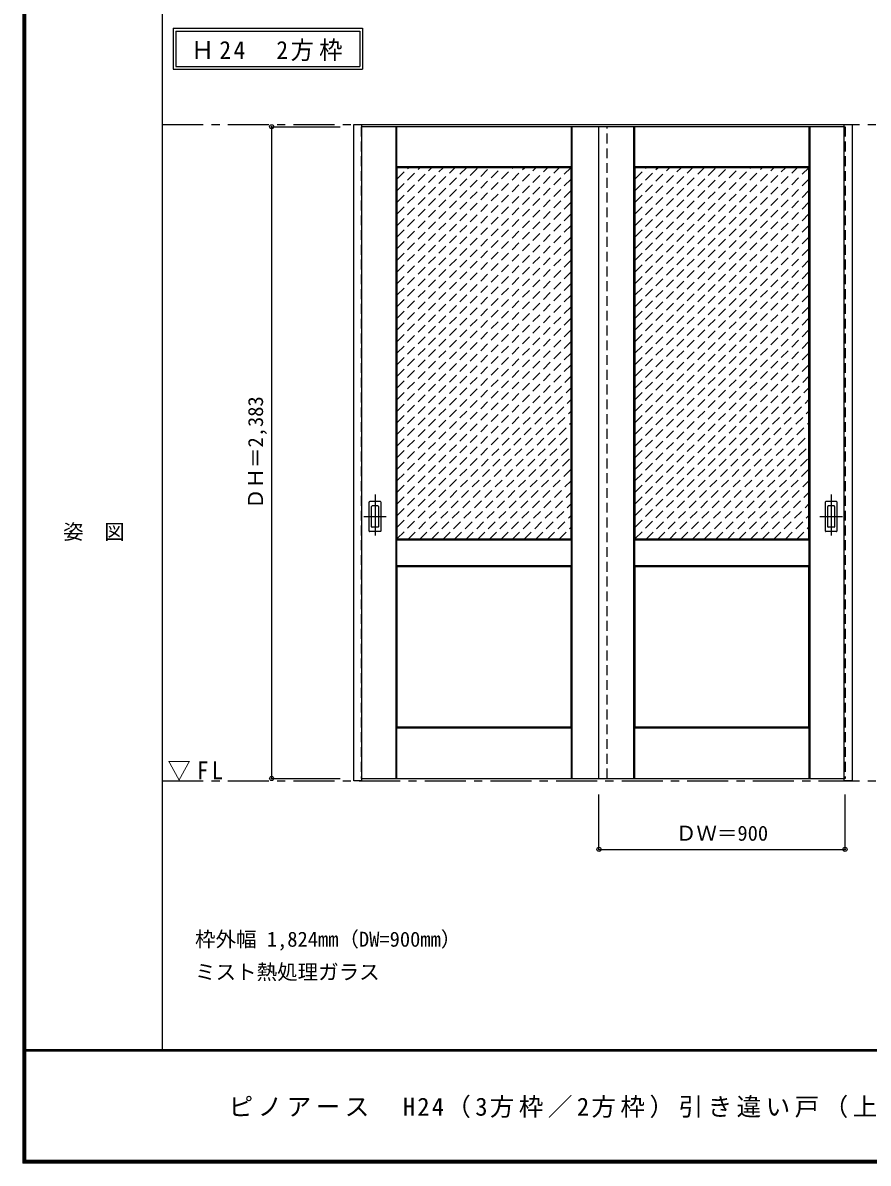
# Model space of a CAD drawing. Units: millimetres, scale not verified. Extents: x -6000 to 5700, y -4307 to 4260.
# Drawn here: x -6000 to -2909, y -4205 to -36 of the extents above; entities that cross this region are included whole.
import ezdxf
from ezdxf.enums import TextEntityAlignment as Align

# ---------------------------------------------------------------- set-up
doc = ezdxf.new("R2010")
doc.units = ezdxf.units.MM
doc.header["$LTSCALE"] = 30
doc.header["$PDMODE"] = 32
doc.header["$PDSIZE"] = 15
doc.linetypes.add('CHAIN1', pattern=[8, 5, -1, 1, -1])
doc.linetypes.add('DASHED1', pattern=[1.8, 1.2, -0.6])
for name, color, linetype in [('0-1_通り芯', 4, 'CHAIN1'), ('0-2_扉', 4, 'DASHED1'), ('0-3_仕上げ', 7, 'Continuous'), ('0-4_枠', 3, 'Continuous'), ('0-6_引手', 3, 'Continuous'), ('0-A_文字', 7, 'Continuous'), ('0-B_寸法', 4, 'Continuous'), ('0-C_ハッチ', 4, 'DASHED1'), ('F-1_枠', 6, 'Continuous'), ('F-A_文字', 7, 'Continuous')]:
    doc.layers.add(name, color=color, linetype=linetype)
doc.styles.add('ＭＳ ゴシック', font='')
doc.styles.get('ＭＳ ゴシック').set_extended_font_data('MS Gothic')

msp = doc.modelspace()

# ---------------------------------------------------------------- linework, layer by layer
at = {"layer": '0-1_通り芯', "color": 7}
for p, q in [((-5490, -407.5), (5690, -407.5)), ((-5490, -2807.5), (5690, -2807.5))]:
    msp.add_line(p, q, dxfattribs=at)
at = {"layer": '0-1_通り芯'}
for p, q in [((-4712, -1760), (-4712, -1922)), ((-3044, -1760), (-3044, -1922)), ((-4753, -1841), (-4671, -1841)), ((-3085, -1841), (-3003, -1841))]:
    msp.add_line(p, q, dxfattribs=at)
at = {"layer": '0-2_扉'}
for p, q in [((-4763, -415.5), (-4763, -2798.5)), ((-4760, -415.5), (-4763, -415.5)), ((-3863, -2798.5), (-3863, -415.5)), ((-2996, -415.5), (-2993, -415.5)), ((-2993, -415.5), (-2993, -2798.5)), ((-4763, -2798.5), (-4760, -2798.5)), ((-2993, -2798.5), (-2996, -2798.5))]:
    msp.add_line(p, q, dxfattribs=at)
at = {"layer": '0-2_扉', "color": 3, "linetype": 'Continuous'}
for p, q in [((-2996, -415.5), (-4760, -415.5)), ((-3893, -2798.5), (-3893, -415.5)), ((-4760, -2798.5), (-2996, -2798.5))]:
    msp.add_line(p, q, dxfattribs=at)
at = {"layer": '0-3_仕上げ'}
for p, q in [((-4635, -2798.5), (-4635, -415.5)), ((-4633.5, -563), (-4633.5, -415.5)), ((-4632, -561.5), (-4632, -415.5)), ((-3994, -561.5), (-3994, -415.5)), ((-3992.5, -563), (-3992.5, -415.5)), ((-3991, -2798.5), (-3991, -415.5)), ((-3765, -2798.5), (-3765, -415.5)), ((-3763.5, -563), (-3763.5, -415.5)), ((-3762, -561.5), (-3762, -415.5)), ((-3124, -561.5), (-3124, -415.5)), ((-3122.5, -563), (-3122.5, -415.5)), ((-3121, -2798.5), (-3121, -415.5)), ((-4632, -561.5), (-4633.5, -563)), ((-4631, -565.5), (-4633.5, -563)), ((-3994, -561.5), (-4632, -561.5)), ((-3992.5, -563), (-3995, -565.5)), ((-3994, -561.5), (-3992.5, -563)), ((-3762, -561.5), (-3763.5, -563)), ((-3761, -565.5), (-3763.5, -563)), ((-3124, -561.5), (-3762, -561.5)), ((-3122.5, -563), (-3125, -565.5)), ((-3124, -561.5), (-3122.5, -563)), ((-4633.5, -2021), (-4633.5, -1926)), ((-3994, -1927.5), (-4632, -1927.5)), ((-4632, -2019.5), (-4632, -1927.5)), ((-3995, -1923.5), (-3992.5, -1926)), ((-3994, -1927.5), (-3992.5, -1926)), ((-3994, -2019.5), (-3994, -1927.5)), ((-3763.5, -2021), (-3763.5, -1926)), ((-3124, -1927.5), (-3762, -1927.5)), ((-3762, -2019.5), (-3762, -1927.5)), ((-3125, -1923.5), (-3122.5, -1926)), ((-3124, -1927.5), (-3122.5, -1926)), ((-3124, -2019.5), (-3124, -1927.5)), ((-4632, -2019.5), (-4633.5, -2021)), ((-4631, -2023.5), (-4633.5, -2021)), ((-4632, -2019.5), (-3994, -2019.5)), ((-3992.5, -2021), (-3995, -2023.5)), ((-3762, -2019.5), (-3763.5, -2021)), ((-3761, -2023.5), (-3763.5, -2021)), ((-3762, -2019.5), (-3124, -2019.5)), ((-3122.5, -2021), (-3125, -2023.5)), ((-4633.5, -2798.5), (-4633.5, -2613)), ((-4632, -2798.5), (-4632, -2614.5)), ((-3994, -2614.5), (-4632, -2614.5)), ((-3995, -2610.5), (-3992.5, -2613)), ((-3994, -2614.5), (-3992.5, -2613)), ((-3994, -2798.5), (-3994, -2614.5)), ((-3992.5, -2798.5), (-3992.5, -2613)), ((-3763.5, -2798.5), (-3763.5, -2613)), ((-3762, -2798.5), (-3762, -2614.5)), ((-3124, -2614.5), (-3762, -2614.5)), ((-3125, -2610.5), (-3122.5, -2613)), ((-3124, -2614.5), (-3122.5, -2613)), ((-3124, -2798.5), (-3124, -2614.5)), ((-3122.5, -2798.5), (-3122.5, -2613))]:
    msp.add_line(p, q, dxfattribs=at)
at = {"layer": '0-3_仕上げ', "color": 3}
for p, q in [((-3995, -565.5), (-4631, -565.5)), ((-4631, -1923.5), (-4631, -565.5)), ((-3995, -1923.5), (-3995, -565.5)), ((-3125, -565.5), (-3761, -565.5)), ((-3761, -1923.5), (-3761, -565.5)), ((-3125, -1923.5), (-3125, -565.5)), ((-3995, -1923.5), (-4631, -1923.5)), ((-3125, -1923.5), (-3761, -1923.5)), ((-4631, -2610.5), (-4631, -2023.5)), ((-4631, -2023.5), (-3995, -2023.5)), ((-3995, -2610.5), (-3995, -2023.5)), ((-3761, -2023.5), (-3125, -2023.5)), ((-3761, -2610.5), (-3761, -2023.5)), ((-3125, -2610.5), (-3125, -2023.5)), ((-3995, -2610.5), (-4631, -2610.5)), ((-3125, -2610.5), (-3761, -2610.5))]:
    msp.add_line(p, q, dxfattribs=at)
at = {"layer": '0-3_仕上げ'}
for points in [[(-4632, -1927.5), (-4633.5, -1926), (-4631, -1923.5)], [(-3994, -2019.5), (-3992.5, -2021), (-3992.5, -1926)], [(-3762, -1927.5), (-3763.5, -1926), (-3761, -1923.5)], [(-3124, -2019.5), (-3122.5, -2021), (-3122.5, -1926)], [(-4632, -2614.5), (-4633.5, -2613), (-4631, -2610.5)], [(-3762, -2614.5), (-3763.5, -2613), (-3761, -2610.5)]]:
    msp.add_lwpolyline(points, dxfattribs=at)
at = {"layer": '0-4_枠'}
for p, q in [((-4790, -407.5), (-2966, -407.5)), ((-4790, -2807.5), (-4790, -407.5)), ((-4760, -2807.5), (-4760, -407.5)), ((-2996, -2797.96), (-2996, -407.5)), ((-2966, -2807.5), (-2966, -407.5)), ((-4760, -2807.5), (-4790, -2807.5)), ((-2996, -2798.3), (-2996, -2797.96))]:
    msp.add_line(p, q, dxfattribs=at)
msp.add_lwpolyline([(-2966, -2807.5), (-2996, -2807.5), (-2996, -2798.3)], dxfattribs=at)
at = {"layer": '0-6_引手'}
for p, q in [((-4733, -1894.5), (-4733, -1787.5)), ((-4692.5, -1786), (-4731.5, -1786)), ((-4691, -1787.5), (-4691, -1894.5)), ((-3065, -1894.5), (-3065, -1787.5)), ((-3024.5, -1786), (-3063.5, -1786)), ((-3023, -1787.5), (-3023, -1894.5)), ((-4692.5, -1896), (-4731.5, -1896)), ((-3024.5, -1896), (-3063.5, -1896))]:
    msp.add_line(p, q, dxfattribs=at)
at = {"layer": '0-6_引手', "color": 7}
for p, q in [((-4724.5, -1878.5), (-4724.5, -1803.5)), ((-4701, -1802), (-4723, -1802)), ((-4699.5, -1803.5), (-4699.5, -1878.5)), ((-3056.5, -1878.5), (-3056.5, -1803.5)), ((-3033, -1802), (-3055, -1802)), ((-3031.5, -1803.5), (-3031.5, -1878.5)), ((-4701, -1880), (-4723, -1880)), ((-3033, -1880), (-3055, -1880))]:
    msp.add_line(p, q, dxfattribs=at)
at = {"layer": '0-6_引手'}
for centre, start, end in [((-4731.5, -1787.5), 90, 180), ((-4692.5, -1787.5), 0, 90), ((-3063.5, -1787.5), 90, 180), ((-3024.5, -1787.5), 0, 90), ((-4731.5, -1894.5), 180, 270), ((-4692.5, -1894.5), 270, 0), ((-3063.5, -1894.5), 180, 270), ((-3024.5, -1894.5), 270, 0)]:
    msp.add_arc(centre, 1.5, start, end, dxfattribs=at)
at = {"layer": '0-6_引手', "color": 7}
for centre, start, end in [((-4723, -1803.5), 90, 180), ((-4701, -1803.5), 0, 90), ((-3055, -1803.5), 90, 180), ((-3033, -1803.5), 0, 90), ((-4723, -1878.5), 180, 270), ((-4701, -1878.5), 270, 0), ((-3055, -1878.5), 180, 270), ((-3033, -1878.5), 270, 0)]:
    msp.add_arc(centre, 1.5, start, end, dxfattribs=at)
at = {"layer": '0-A_文字'}
for p, q in [((-5450, -55.5), (-5450, -205.5)), ((-5440, -65.5), (-5440, -195.5)), ((-5440, -65.5), (-4767.38, -65.5)), ((-4767.38, -65.5), (-4767.38, -195.5)), ((-5450, -205.5), (-4757.38, -205.5)), ((-5440, -195.5), (-4767.38, -195.5))]:
    msp.add_line(p, q, dxfattribs=at)
msp.add_lwpolyline([(-5450, -55.5), (-4757.38, -55.5), (-4757.38, -205.5)], dxfattribs=at)
at = {"layer": '0-B_寸法'}
for p, q in [((-5090, -415.5), (-4840, -415.5)), ((-5090, -415.5), (-5090, -2798.5)), ((-5090, -2798.5), (-4840, -2798.5)), ((-3893, -3057.5), (-3893, -2857.5)), ((-2993, -3057.5), (-2993, -2857.5)), ((-3893, -3057.5), (-2993, -3057.5))]:
    msp.add_line(p, q, dxfattribs=at)
at = {"layer": '0-B_寸法', "color": 7}
for p in [(-5090, -415.5), (-5090, -2798.5), (-3893, -3057.5), (-2993, -3057.5)]:
    msp.add_point(p, dxfattribs=at)
at = {"layer": '0-C_ハッチ'}
for p, q in [((-4631, -988.19), (-4208.31, -565.5)), ((-4631, -1157.89), (-4038.61, -565.5)), ((-4631, -1115.47), (-4081.03, -565.5)), ((-4631, -1073.04), (-4123.46, -565.5)), ((-4631, -1030.61), (-4165.89, -565.5)), ((-4631, -1200.32), (-3996.18, -565.5)), ((-4631, -606.35), (-4590.15, -565.5)), ((-4631, -945.76), (-4250.74, -565.5)), ((-4631, -903.34), (-4293.16, -565.5)), ((-4631, -860.91), (-4335.59, -565.5)), ((-4631, -818.48), (-4378.02, -565.5)), ((-4631, -776.06), (-4420.44, -565.5)), ((-4631, -733.63), (-4462.87, -565.5)), ((-4631, -691.2), (-4505.3, -565.5)), ((-4631, -648.78), (-4547.72, -565.5)), ((-3761, -1200.32), (-3126.18, -565.5)), ((-3761, -1157.89), (-3168.61, -565.5)), ((-3761, -1115.47), (-3211.03, -565.5)), ((-3761, -1073.04), (-3253.46, -565.5)), ((-3761, -1030.61), (-3295.89, -565.5)), ((-3761, -988.19), (-3338.31, -565.5)), ((-3761, -606.35), (-3720.15, -565.5)), ((-3761, -945.76), (-3380.74, -565.5)), ((-3761, -903.34), (-3423.16, -565.5)), ((-3761, -860.91), (-3465.59, -565.5)), ((-3761, -818.48), (-3508.02, -565.5)), ((-3761, -776.06), (-3550.44, -565.5)), ((-3761, -733.63), (-3592.87, -565.5)), ((-3761, -691.2), (-3635.3, -565.5)), ((-3761, -648.78), (-3677.72, -565.5)), ((-4631, -1242.75), (-3995, -606.75)), ((-3761, -1242.75), (-3125, -606.75)), ((-4631, -1285.17), (-3995, -649.17)), ((-3761, -1285.17), (-3125, -649.17)), ((-4631, -1327.6), (-3995, -691.6)), ((-3761, -1327.6), (-3125, -691.6)), ((-4631, -1370.03), (-3995, -734.03)), ((-3761, -1370.03), (-3125, -734.03)), ((-4631, -1412.45), (-3995, -776.45)), ((-3761, -1412.45), (-3125, -776.45)), ((-4631, -1454.88), (-3995, -818.88)), ((-3761, -1454.88), (-3125, -818.88)), ((-4631, -1497.31), (-3995, -861.31)), ((-3761, -1497.31), (-3125, -861.31)), ((-4631, -1539.73), (-3995, -903.73)), ((-3761, -1539.73), (-3125, -903.73)), ((-4631, -1582.16), (-3995, -946.16)), ((-3761, -1582.16), (-3125, -946.16)), ((-4631, -1624.58), (-3995, -988.58)), ((-3761, -1624.58), (-3125, -988.58)), ((-4631, -1667.01), (-3995, -1031.01)), ((-3761, -1667.01), (-3125, -1031.01)), ((-4631, -1709.44), (-3995, -1073.44)), ((-3761, -1709.44), (-3125, -1073.44)), ((-4631, -1751.86), (-3995, -1115.86)), ((-3761, -1751.86), (-3125, -1115.86)), ((-4631, -1794.29), (-3995, -1158.29)), ((-3761, -1794.29), (-3125, -1158.29)), ((-4631, -1836.72), (-3995, -1200.72)), ((-3761, -1836.72), (-3125, -1200.72)), ((-4631, -1879.14), (-3995, -1243.14)), ((-3761, -1879.14), (-3125, -1243.14)), ((-4631, -1921.57), (-3995, -1285.57)), ((-3761, -1921.57), (-3125, -1285.57)), ((-4590.5, -1923.5), (-3995, -1328)), ((-3720.5, -1923.5), (-3125, -1328)), ((-4548.08, -1923.5), (-3995, -1370.42)), ((-3678.08, -1923.5), (-3125, -1370.42)), ((-4505.65, -1923.5), (-3995, -1412.85)), ((-3635.65, -1923.5), (-3125, -1412.85)), ((-4463.22, -1923.5), (-3995, -1455.27)), ((-3593.22, -1923.5), (-3125, -1455.27)), ((-4420.8, -1923.5), (-3995, -1497.7)), ((-3550.8, -1923.5), (-3125, -1497.7)), ((-4378.37, -1923.5), (-3995, -1540.13)), ((-3508.37, -1923.5), (-3125, -1540.13)), ((-4335.95, -1923.5), (-3995, -1582.55)), ((-3465.95, -1923.5), (-3125, -1582.55)), ((-4293.52, -1923.5), (-3995, -1624.98)), ((-3423.52, -1923.5), (-3125, -1624.98)), ((-4251.09, -1923.5), (-3995, -1667.41)), ((-3381.09, -1923.5), (-3125, -1667.41)), ((-4208.67, -1923.5), (-3995, -1709.83)), ((-3338.67, -1923.5), (-3125, -1709.83)), ((-4166.24, -1923.5), (-3995, -1752.26)), ((-3296.24, -1923.5), (-3125, -1752.26)), ((-4123.81, -1923.5), (-3995, -1794.69)), ((-3253.81, -1923.5), (-3125, -1794.69)), ((-4081.39, -1923.5), (-3995, -1837.11)), ((-3211.39, -1923.5), (-3125, -1837.11)), ((-4038.96, -1923.5), (-3995, -1879.54)), ((-3168.96, -1923.5), (-3125, -1879.54)), ((-3996.53, -1923.5), (-3995, -1921.97)), ((-3126.53, -1923.5), (-3125, -1921.97))]:
    msp.add_line(p, q, dxfattribs=at)
at = {"layer": 'F-1_枠'}
for p, q in [((-6000, 4175), (-6000, -4205)), ((-5995, 4175), (-5995, -4205)), ((-5990, 4175), (-5990, -4205)), ((-5490, 4175), (-5490, -3790)), ((5700, -3790), (-6000, -3790)), ((5700, -3795), (-6000, -3795)), ((5700, -4195), (-6000, -4195)), ((5700, -4200), (-6000, -4200)), ((5700, -4205), (-6000, -4205))]:
    msp.add_line(p, q, dxfattribs=at)

# ---------------------------------------------------------------- texts
at = {"layer": '0-A_文字', "style": 'ＭＳ ゴシック'}
for s, p in [('枠外幅 1,824mm（DW=900mm）', (-5370, -3430)), ('ミスト熱処理ガラス', (-5370, -3550))]:
    msp.add_text(s, height=54.99, dxfattribs=at).set_placement(p, align=Align.BOTTOM_LEFT)
at = {"layer": '0-A_文字', "char_height": 65.98, "attachment_point": 7, "style": 'ＭＳ ゴシック'}
for s, insert in [('\\T1.22;\\W0.95;Ｈ24\u30002方枠', (-5385.34, -175.5)), ('\\T1.26;\\W0.95;▽FL', (-5471.25, -2807.5))]:
    msp.add_mtext(s, dxfattribs=dict(at, insert=insert))
at = {"layer": '0-B_寸法', "color": 7, "style": 'ＭＳ ゴシック'}
msp.add_text('ＤＨ＝2,383', height=54.99, rotation=90, dxfattribs=at).set_placement((-5105, -1813.25), align=Align.BOTTOM_LEFT)
msp.add_text('ＤＷ＝900', height=54.99, dxfattribs=at).set_placement((-3611.75, -3042.5), align=Align.BOTTOM_LEFT)
at = {"layer": 'F-A_文字', "style": 'ＭＳ ゴシック'}
msp.add_text('姿\u3000図', height=54.99, dxfattribs=at).set_placement((-5852.5, -1940.25), align=Align.BOTTOM_LEFT)
at = {"layer": 'F-A_文字', "insert": (-5247.55, -4040), "char_height": 65.98, "attachment_point": 7, "style": 'ＭＳ ゴシック'}
msp.add_mtext('\\T1.18;ピノアース\u3000H24（3方枠／2方枠）引き違い戸（上吊りタイプ）Ｎ－ＶＢ', dxfattribs=at)

doc.saveas('drawing.dxf')
